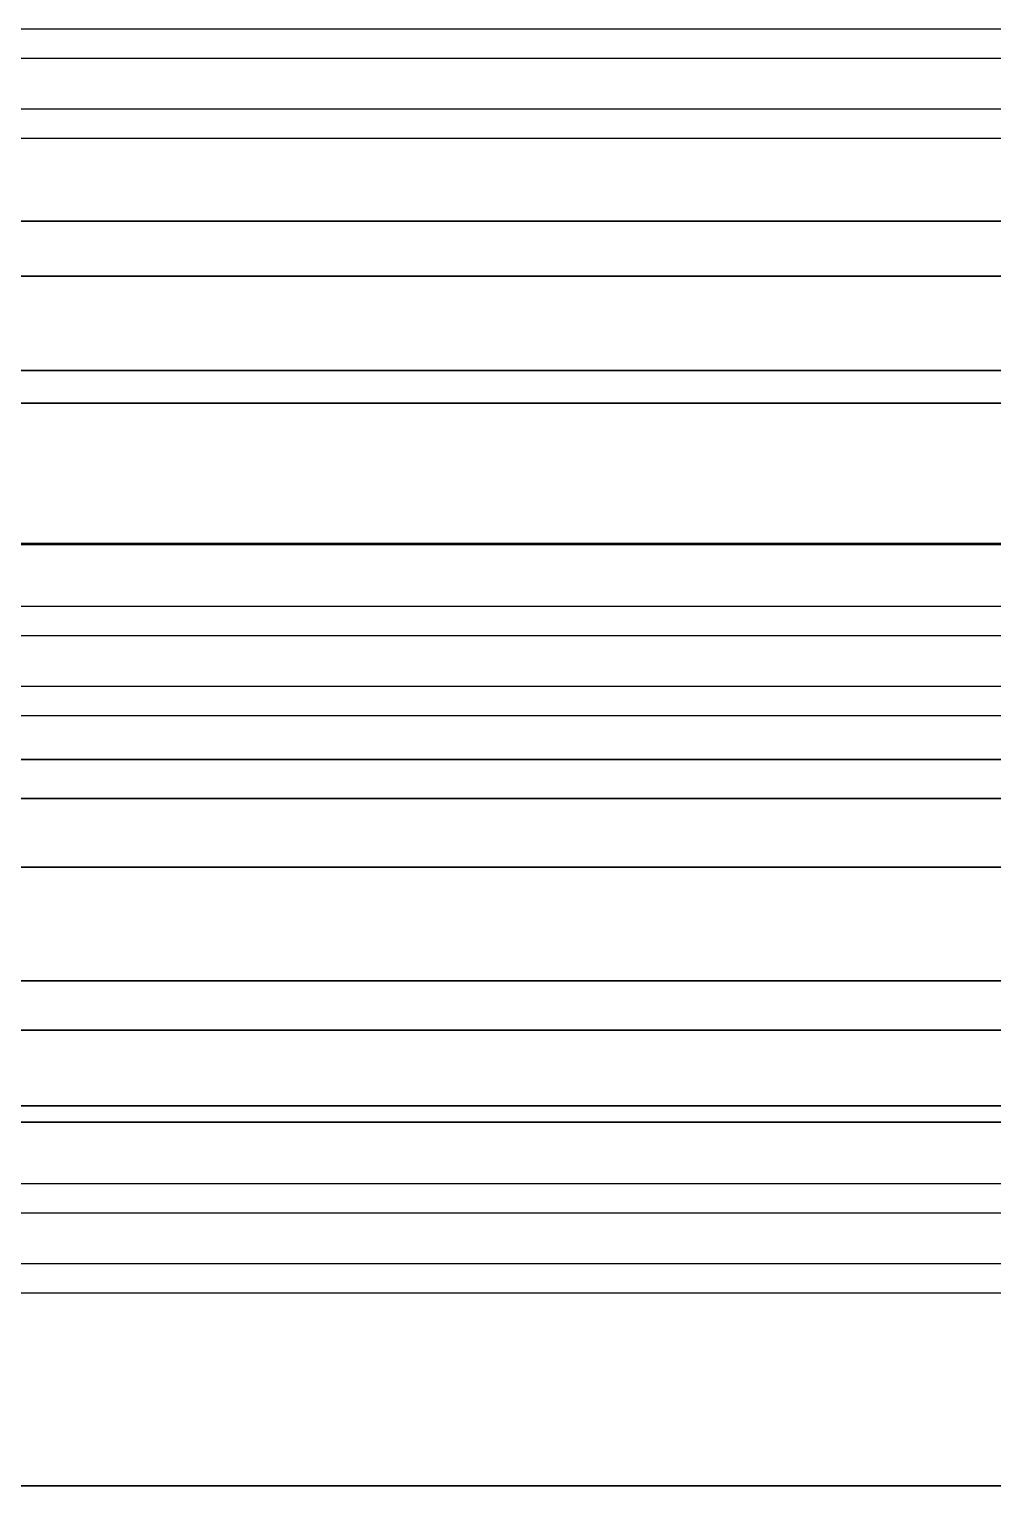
# Model space of a CAD drawing. Extents: x -3500 to 3500, y -3500 to 3500.
# Drawn here: x -1048 to -581, y -762 to -56 of the extents above; entities that cross this region are included whole.
import ezdxf

# ---------------------------------------------------------------- set-up
doc = ezdxf.new("R2010")
doc.units = 0
for name, color, linetype in [('L5D0', 3, 'CONTINUOUS'), ('L5D100', 7, 'CONTINUOUS'), ('L5D11', 2, 'CONTINUOUS')]:
    doc.layers.add(name, color=color, linetype=linetype)

# ---------------------------------------------------------------- blocks, each defined once
blk = doc.blocks.new('ground_main_5')
at = {"layer": 'L5D0'}
for points in [[(-433.1625, -56.09), (-2324.91, -56.09)], [(-2324.91, -108.91), (-433.1625, -108.91)], [(-349.5085, -149.2405), (-2334.91, -149.2405)], [(-2334.91, -149.2405), (-349.5085, -149.2405)], [(-326.2395, -221.622), (-2334.91, -221.622)], [(-2334.91, -221.622), (-326.2395, -221.622)], [(-358.253, -305.463), (-2334.91, -305.463)], [(-2334.91, -305.463), (-358.253, -305.463)], [(-433.1625, -336.09), (-1407.1915, -336.09)], [(-1407.1915, -388.91), (-433.1625, -388.91)], [(1674.451, -429.2405), (-1490.8455, -429.2405)], [(-1490.8455, -429.2405), (1674.451, -429.2405)], [(1683.647, -517.6535), (-1513.7775, -517.6535)], [(-1513.7775, -517.6535), (1683.647, -517.6535)], [(750.18, -578.2845), (-1488.7715, -578.2845)], [(-1407.1915, -668.91), (-553.759, -668.91)], [(-553.759, -616.09), (-1407.1915, -616.09)], [(-1488.7715, -578.2845), (750.18, -578.2845)]]:
    blk.add_lwpolyline(points, dxfattribs=at)
blk = doc.blocks.new('TOP_main_5_Cheese_100')
at = {"layer": 'L5D100'}
for points in [[(-433.1625, -56.09), (-2324.91, -56.09)], [(-2324.91, -108.91), (-433.1625, -108.91)], [(-334.0035, -175.8345), (-2334.91, -175.8345)], [(-2334.91, -175.8345), (-334.0035, -175.8345)], [(-326.565, -237.5), (-2334.91, -237.5)], [(-2334.91, -237.5), (-326.565, -237.5)], [(-358.839, -306.0335), (-2334.91, -306.0335)], [(-2334.91, -306.0335), (-358.839, -306.0335)], [(-433.1625, -336.09), (-1407.1915, -336.09)], [(-1407.1915, -388.91), (-433.1625, -388.91)], [(1657.3345, -410.2095), (-1471.2315, -410.2095)], [(-1471.2315, -410.2095), (1657.3345, -410.2095)], [(-62.5, -462.5), (-1508.786, -462.5)], [(-1508.786, -462.5), (1687.748, -462.5)], [(-62.5, -541.5405), (-1509.0955, -541.5405)], [(-1509.0955, -541.5405), (-62.5, -541.5405)], [(750.18, -586.2035), (-1481.339, -586.2035)], [(-553.759, -616.09), (-1407.1915, -616.09)], [(-1481.339, -586.2035), (750.18, -586.2035)], [(-2334.91, -762.5), (-2062.5, -762.5), (-2037.5, -762.5), (-1962.5, -762.5), (-1937.5, -762.5), (-1862.5, -762.5), (-1837.5, -762.5), (-353.759, -762.5), (-337.5, -762.5), (-262.5, -762.5), (-237.5, -762.5), (-162.5, -762.5), (-137.5, -762.5), (-62.5, -762.5), (-37.5, -762.5), (37.5, -762.5), (62.5, -762.5), (137.5, -762.5), (162.5, -762.5), (237.5, -762.5), (262.5, -762.5), (337.5, -762.5)], [(-353.759, -762.5), (-1837.5, -762.5), (-1837.5, -737.5), (-1862.5, -737.5), (-1862.5, -762.5), (-1937.5, -762.5), (-1937.5, -737.5), (-1962.5, -737.5), (-1962.5, -762.5), (-2037.5, -762.5), (-2037.5, -737.5), (-2062.5, -737.5), (-2062.5, -762.5), (-2334.91, -762.5)], [(-1407.1915, -668.91), (-553.759, -668.91)]]:
    blk.add_lwpolyline(points, dxfattribs=at)
blk = doc.blocks.new('TOP_main_5')
at = {"layer": 'L5D11'}
for points in [[(-433.1625, -94.91), (-1447.8525, -94.91), (-1447.8525, -70.09), (-433.1625, -70.09)], [(-1407.1915, -350.09), (-433.1625, -350.09)], [(-433.1625, -374.91), (-1407.1915, -374.91)], [(-1407.1915, -630.09), (-553.759, -630.09)], [(-553.759, -654.91), (-1407.1915, -654.91)]]:
    blk.add_lwpolyline(points, dxfattribs=at)
for name in ['ground_main_5', 'TOP_main_5_Cheese_100']:
    blk.add_blockref(name, (0, 0))
blk = doc.blocks.new('TOP_main')
blk.add_blockref('TOP_main_5', (0, 0))

msp = doc.modelspace()

# ---------------------------------------------------------------- block references
msp.add_blockref('TOP_main', (0, 0))

doc.saveas('drawing.dxf')
